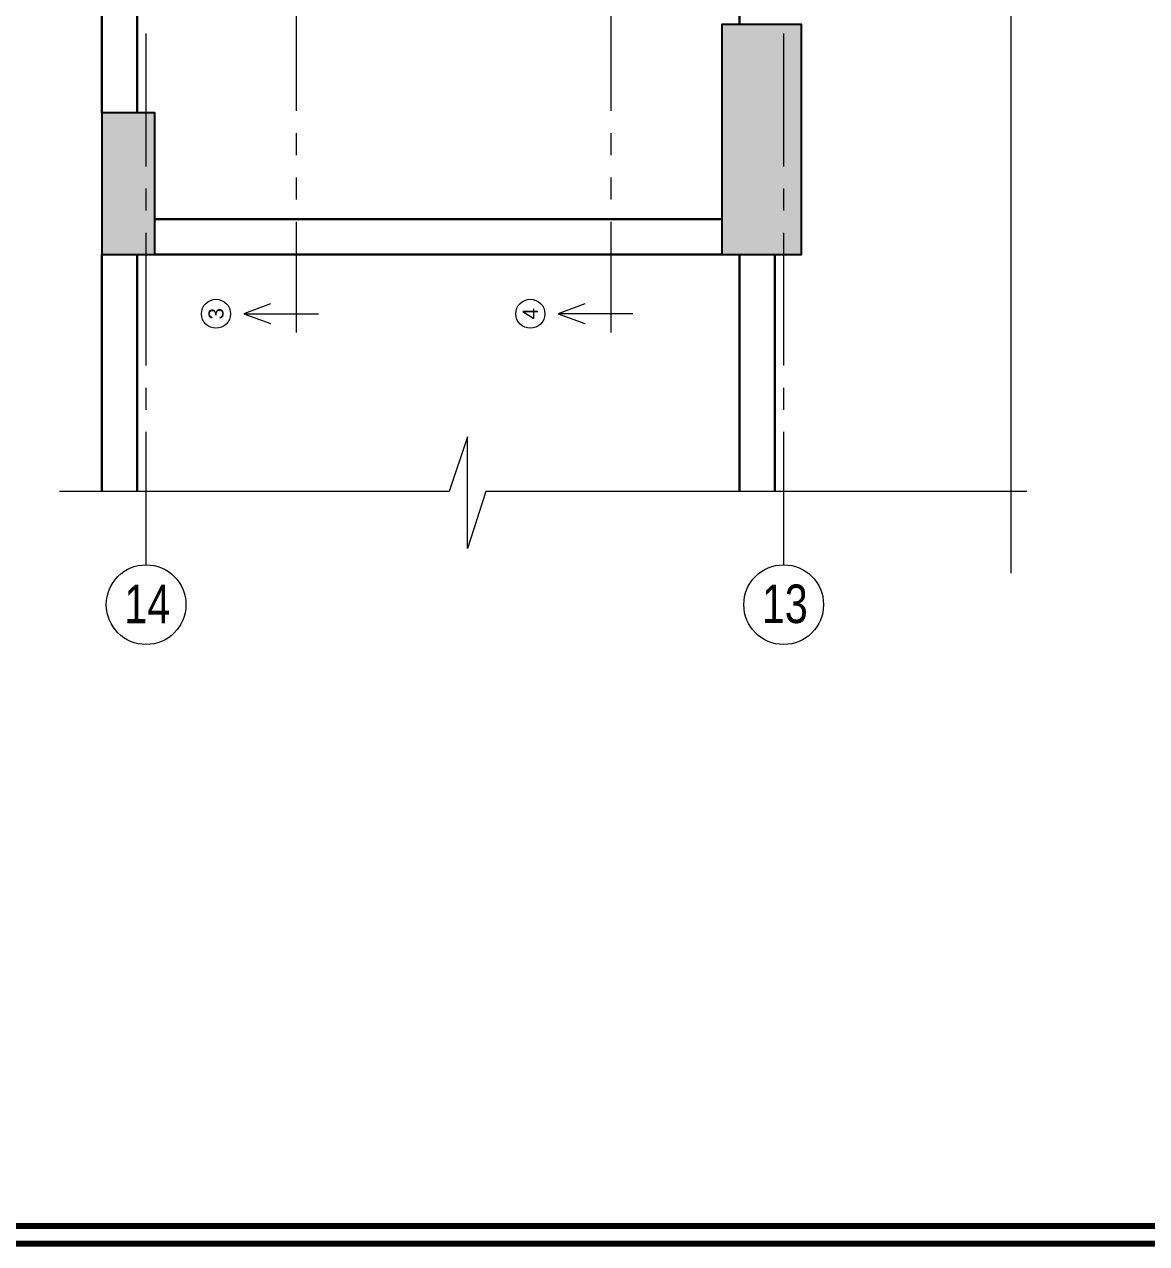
# Model space of a CAD drawing. Extents: x 752 to 1087, y 357 to 811.
# Drawn here: x 899.17 to 905.51, y 376.01 to 382.9 of the extents above; entities that cross this region are included whole.
import ezdxf
from ezdxf.enums import TextEntityAlignment as Align

# ---------------------------------------------------------------- set-up
doc = ezdxf.new("R2010")
doc.units = 0
doc.header["$MEASUREMENT"] = 0
for name, pattern in [('CENTER2', [1.125, 0.75, -0.125, 0.125, -0.125]), ('CENTERX2', [4, 2.5, -0.5, 0.5, -0.5]), ('DASHED2', [0.375, 0.25, -0.125]), ('PHANTOM', [2.5, 1.25, -0.25, 0.25, -0.25, 0.25, -0.25])]:
    doc.linetypes.add(name, pattern=pattern)
doc.layers.get('0').update_dxf_attribs({"linetype": 'CONTINUOUS', "lineweight": 30})
for name, color, linetype, lineweight in [('axis', 1, 'CENTERX2', 5), ('axis no.', 11, 'CONTINUOUS', 20), ('Beams', 2, 'CONTINUOUS', 30), ('Column', 6, 'CONTINUOUS', 25), ('hatch', 252, 'CONTINUOUS', 9), ('Limits y-y', 2, 'DASHED2', 20), ('UG-BORDER', 20, 'CONTINUOUS', 80), ('UG-Section', 9, 'CONTINUOUS', 20), ('UG-SECTION-LINE', 1, 'CONTINUOUS', 13)]:
    doc.layers.add(name, color=color, linetype=linetype, lineweight=lineweight)
doc.styles.add('MONOTXT', font='sosa.shx')
doc.styles.add('SOSA2', font='SOSA.shx', dxfattribs={"width": 0.8})

# ---------------------------------------------------------------- blocks, each defined once
blk = doc.blocks.new('UG-DAMANHOUR-LABS-BORD')
at = {"layer": 'UG-BORDER'}
for p, q in [((-89.596, 0.404), (-0.404, 0.404)), ((-90, 0), (0, 0))]:
    blk.add_line(p, q, dxfattribs=at)

msp = doc.modelspace()

# ---------------------------------------------------------------- hatches: boundary and pattern name
at = {"layer": 'hatch'}
for points in [[(903.1059, 381.5955), (903.5559, 381.5955), (903.5559, 382.8955), (903.1059, 382.8955)], [(899.6059, 381.5955), (899.9059, 381.5955), (899.9059, 382.3955), (899.6059, 382.3955)]]:
    msp.add_hatch(color=256, dxfattribs=at).paths.add_polyline_path(points)

# ---------------------------------------------------------------- linework, layer by layer
at = {"layer": 'axis', "linetype": 'CENTER2'}
for p, q in [((899.8559, 379.8439), (899.8559, 388.8534)), ((903.4559, 379.8439), (903.4559, 388.8534))]:
    msp.add_line(p, q, dxfattribs=at)
at = {"layer": 'axis no.'}
for centre in [(899.8559, 379.6189), (903.4559, 379.6189)]:
    msp.add_circle(centre, 0.225, dxfattribs=at)
at = {"layer": 'Beams'}
for p, q in [((899.8059, 382.3955), (899.8059, 386.1455)), ((903.2059, 382.8955), (903.2059, 385.2455)), ((903.1059, 381.7955), (899.9059, 381.7955)), ((899.8059, 380.2574), (899.8059, 381.5955)), ((903.1059, 381.5955), (899.9059, 381.5955)), ((903.2059, 381.5955), (903.2059, 380.2574)), ((903.4059, 381.5955), (903.4059, 380.2574))]:
    msp.add_line(p, q, dxfattribs=at)
for points in [[(899.6059, 386.1455), (899.6059, 382.3955)], [(899.6059, 381.5955), (899.6059, 380.2574)]]:
    msp.add_lwpolyline(points, dxfattribs=at)
at = {"layer": 'Column'}
for points in [[(903.1059, 381.5955), (903.5559, 381.5955), (903.5559, 382.8955), (903.1059, 382.8955)], [(899.6059, 381.5955), (899.9059, 381.5955), (899.9059, 382.3955), (899.6059, 382.3955)]]:
    msp.add_lwpolyline(points, close=True, dxfattribs=at)
at = {"layer": 'Limits y-y'}
msp.add_line((903.2059, 380.2574), (903.2059, 381.5955), dxfattribs=at)
at = {"layer": 'UG-Section', "ltscale": 0.008}
for points in [[(904.741, 379.7974), (904.741, 383.8651), (904.419, 383.968), (905.0511, 383.968), (904.741, 384.0709), (904.741, 388.7834)], [(904.8291, 380.2574), (901.7737, 380.2574), (901.6708, 379.9353), (901.6708, 380.5674), (901.5679, 380.2574), (899.3676, 380.2574)]]:
    msp.add_lwpolyline(points, dxfattribs=at)
at = {"layer": 'UG-SECTION-LINE', "linetype": 'PHANTOM', "ltscale": 0.5}
for points in [[(900.7059, 381.1565), (900.7059, 387.5491)], [(902.4809, 381.1565), (902.4809, 387.5491)], [(900.5577, 381.3169), (900.4082, 381.2615), (900.5577, 381.2061)], [(902.3327, 381.3169), (902.1832, 381.2615), (902.3327, 381.2061)], [(900.4082, 381.2615), (900.8299, 381.2615)], [(902.6049, 381.2615), (902.1832, 381.2615)]]:
    msp.add_lwpolyline(points, dxfattribs=at)
at = {"layer": 'UG-SECTION-LINE', "linetype": 'Continuous', "ltscale": 0.002}
for centre in [(900.2504, 381.2615), (902.0254, 381.2615)]:
    msp.add_circle(centre, 0.0818, dxfattribs=at)

# ---------------------------------------------------------------- block references
at = {"xscale": 0.25, "yscale": 0.25, "zscale": 0.25}
msp.add_blockref('UG-DAMANHOUR-LABS-BORD', (910.5707, 376.0108), dxfattribs=at)

# ---------------------------------------------------------------- texts
at = {"layer": 'axis no.', "char_height": 0.21773, "attachment_point": 5, "style": 'SOSA2'}
for s, insert in [('14', (899.8624, 379.6222)), ('13', (903.4624, 379.6222))]:
    msp.add_mtext(s, dxfattribs=dict(at, insert=insert))
at = {"layer": 'UG-SECTION-LINE', "linetype": 'Continuous', "ltscale": 0.002, "style": 'MONOTXT'}
for s, p in [('3', (900.2504, 381.2615)), ('4', (902.0254, 381.2615))]:
    msp.add_text(s, height=0.0856, rotation=90, dxfattribs=at).set_placement(p, align=Align.MIDDLE)

doc.saveas('drawing.dxf')
